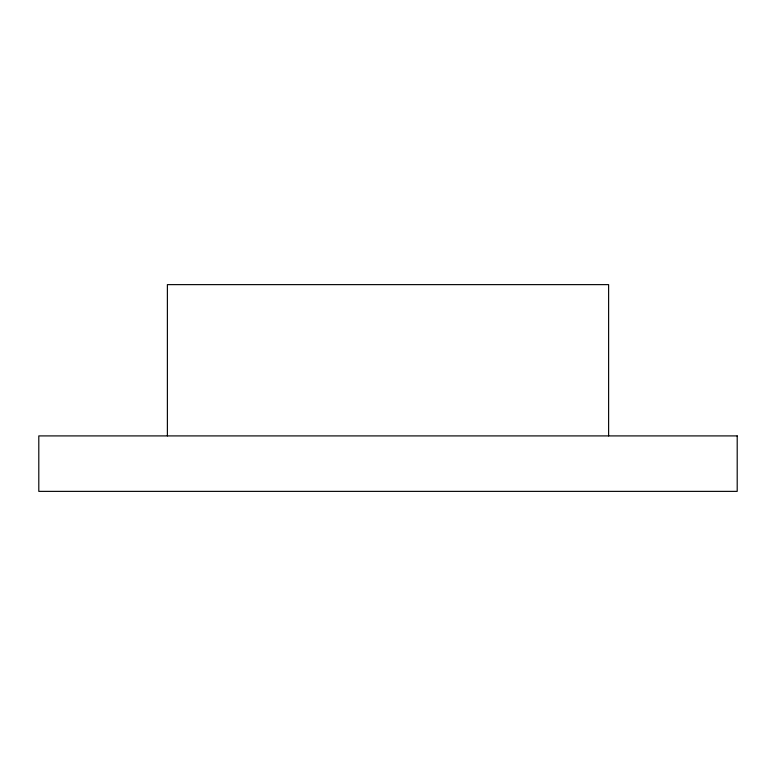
<?xml version="1.0" encoding="UTF-8"?>
<svg xmlns="http://www.w3.org/2000/svg" width="776" height="776" viewBox="0 0 776 776"><rect width="100%" height="100%" fill="white"/><g stroke="black" fill="none" stroke-linecap="round" stroke-linejoin="round"><path stroke-width="1.16" d="M608.617 435.908L608.617 284.627L167.383 284.627L167.383 435.908M737.2 435.908L38.8 435.908L38.8 491.373L737.2 491.373L737.2 435.908"/></g></svg>
